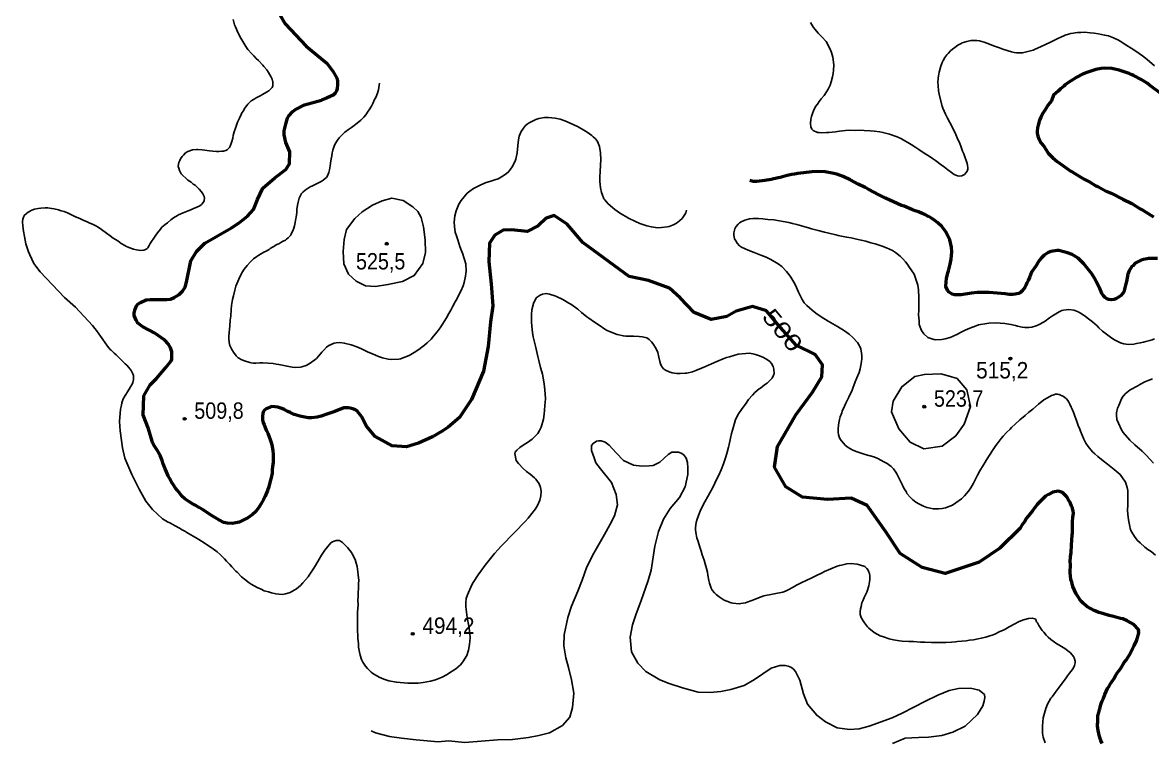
# Model space of a CAD drawing. Header units: metres. Extents: x 547833 to 556102, y 1844799 to 1850994.
# Drawn here: x 547894 to 549065, y 1845993 to 1846739 of the extents above; entities that cross this region are included whole.
import ezdxf
from ezdxf.enums import TextEntityAlignment as Align

# ---------------------------------------------------------------- set-up
doc = ezdxf.new("R2010")
doc.units = ezdxf.units.M
doc.header["$LTSCALE"] = 6.8
for name, color, linetype, lineweight in [('1', 7, 'Continuous', 25), ('2', 7, 'Continuous', 53), ('5', 7, 'Continuous', 13)]:
    doc.layers.add(name, color=color, linetype=linetype, lineweight=lineweight)
doc.layers.add('4', color=7, linetype='Continuous')

msp = doc.modelspace()

# ---------------------------------------------------------------- hatches: boundary and pattern name
at = {"layer": '5'}
for points in [[(548272.92, 1846509.99, 1), (548269.92, 1846509.99, 1)], [(548919.52, 1846390.88, 1), (548916.52, 1846390.88, 1)], [(548830.29, 1846341.04, 1), (548827.29, 1846341.04, 1)], [(548063.4, 1846328.48, 1), (548060.4, 1846328.48, 1)], [(548299.87, 1846105.49, 1), (548296.87, 1846105.49, 1)]]:
    msp.add_hatch(color=256, dxfattribs=at).paths.add_polyline_path(points)

# ---------------------------------------------------------------- linework, layer by layer
at = {"layer": '1'}
for points in [[(548112.28, 1846742.55), (548113.7, 1846737.15), (548114.47, 1846734.96), (548117.29, 1846728.46), (548120.09, 1846723.1), (548122.15, 1846719.68), (548125.18, 1846714.6), (548127.57, 1846711.59), (548131.11, 1846707.46), (548133.72, 1846704.74), (548136.19, 1846702.13), (548138.49, 1846699.87), (548142.84, 1846695.33), (548144.02, 1846693.96), (548147.01, 1846690.27), (548148.84, 1846687.7), (548150.14, 1846685.33), (548151.27, 1846683.31), (548152.49, 1846680.55), (548153.22, 1846677.72), (548153.4, 1846676.22), (548153.31, 1846673.8), (548152.53, 1846671.94), (548151.07, 1846670.37), (548149.11, 1846668.73), (548146.63, 1846667.29), (548142.63, 1846664.78), (548140.14, 1846663.34), (548136.22, 1846661.21), (548134.09, 1846659.94), (548131.03, 1846658.05), (548129.54, 1846656.73), (548127.51, 1846654.71), (548126.41, 1846653.31), (548124.85, 1846651.6), (548123.89, 1846650.09), (548123.18, 1846648.61), (548120.94, 1846645.17), (548120.45, 1846643.97), (548118.63, 1846640.2), (548116.73, 1846636.05), (548115.56, 1846633.12), (548114.19, 1846628.77), (548113.25, 1846626.12), (548112.2, 1846622.2), (548111.76, 1846619.61), (548110.79, 1846616.07), (548110.15, 1846614.09), (548109.09, 1846611.3), (548108.49, 1846609.96), (548106.82, 1846608.11), (548105.91, 1846607.24), (548104.58, 1846606.7), (548102.26, 1846606.04), (548100.37, 1846605.94), (548097.23, 1846605.68), (548094.82, 1846605.77), (548090.98, 1846606.06), (548087.78, 1846606.31), (548082.89, 1846606.98), (548079.94, 1846607.26), (548075.71, 1846607.63), (548074.3, 1846607.84), (548069.91, 1846607.43)], [(548776.82, 1846626.77), (548772.84, 1846627.17), (548766.34, 1846627.52), (548761.9, 1846627.62), (548757.59, 1846627.6), (548751.12, 1846627.7), (548746.98, 1846627.33), (548740.71, 1846626.82), (548736.61, 1846626.19), (548729.87, 1846625.37), (548727.48, 1846625.21), (548722.42, 1846625.1), (548719.62, 1846625.27), (548717.95, 1846625.45), (548713.54, 1846627.32), (548712.33, 1846628.94), (548711.31, 1846631.1), (548710.85, 1846634.85), (548711.2, 1846639.32), (548712, 1846642.08), (548712.89, 1846645.23), (548713.97, 1846647.77), (548716.09, 1846652.2), (548717.93, 1846654.83), (548719.76, 1846657.46), (548721.71, 1846660.23), (548724.95, 1846663.79), (548727.41, 1846667.51), (548728.96, 1846670.36), (548731.12, 1846674.55), (548732.22, 1846677.98), (548733.61, 1846683.21), (548734.35, 1846686.47), (548734.82, 1846689.95), (548734.96, 1846695.03), (548734.68, 1846698.42), (548733.93, 1846703.52), (548732.61, 1846708.17), (548731.26, 1846711.94), (548726.88, 1846719.89), (548722.49, 1846724.68), (548718.87, 1846728.42), (548715.64, 1846732.08), (548713.84, 1846734.4), (548711.67, 1846737.68), (548710.82, 1846739.47)], [(549067.43, 1846694.37), (549059.9, 1846701.17), (549055.14, 1846704.9), (549047.95, 1846709.85), (549043.28, 1846712.83), (549038.89, 1846715.6), (549032.01, 1846720.08), (549030.22, 1846721.26), (549024.87, 1846723.65), (549019.82, 1846725.57), (549015.78, 1846726.47), (549009.44, 1846727.6), (549005.04, 1846728.33), (549000.68, 1846728.82), (548994.92, 1846729.26), (548991.01, 1846729.16), (548987.48, 1846728.99), (548980.88, 1846728.06), (548978.17, 1846727.48), (548974.87, 1846726.44), (548969.59, 1846724.03), (548967.79, 1846723.18), (548964.34, 1846721.36), (548958.98, 1846718.56), (548955.25, 1846716.97), (548949.39, 1846714.1), (548943.61, 1846711.63), (548941.67, 1846710.88), (548938.88, 1846709.91), (548930.48, 1846708.13), (548928.09, 1846707.97), (548924.53, 1846708.04), (548921.84, 1846708.35), (548919.11, 1846708.9), (548915.68, 1846710.01), (548910.28, 1846711.76), (548906.68, 1846713.22), (548900.71, 1846715.41), (548896.47, 1846716.92), (548890.9, 1846719.03), (548886.05, 1846720.34), (548883.21, 1846720.76), (548879.52, 1846720.94), (548877.02, 1846720.64), (548875.77, 1846720.49), (548872.95, 1846719.77), (548868.05, 1846718.41), (548866.86, 1846717.76), (548863.65, 1846715.98)], [(548863.65, 1846715.98), (548860.4, 1846713.56), (548858.2, 1846711.89), (548856.13, 1846710.12), (548853.55, 1846707.4), (548852.09, 1846705.83), (548850.15, 1846703.06), (548848.34, 1846700.18), (548847.48, 1846697.93), (548846.05, 1846694.08), (548845.32, 1846691.71), (548844.25, 1846688.03), (548843.77, 1846685.69), (548843.06, 1846682.19), (548843.07, 1846681.05), (548842.85, 1846677.6), (548843.17, 1846673.97), (548843.58, 1846668.44), (548844.47, 1846663.23), (548847.38, 1846652.82), (548848.15, 1846650.63), (548850.83, 1846644.24), (548852.98, 1846640.07), (548855.17, 1846635.65), (548858.62, 1846629.1), (548861.63, 1846623.13), (548862.77, 1846619.98), (548865.53, 1846613.98), (548866.61, 1846611.32), (548868.38, 1846606.09), (548869.64, 1846603.08), (548871.26, 1846599.09), (548872.09, 1846596.41), (548873.24, 1846593.25), (548873.59, 1846591.4), (548873.89, 1846588.9), (548873.93, 1846587.51), (548873.07, 1846585.25), (548872.22, 1846583.88), (548870.44, 1846581.89), (548869.14, 1846581.1), (548867.81, 1846580.56), (548865.06, 1846580.23), (548863.26, 1846580.51), (548859.66, 1846581.98), (548857.03, 1846583.81), (548853.28, 1846586.52), (548849.78, 1846589.26), (548846.17, 1846591.87), (548840.32, 1846596.22), (548837.13, 1846598.5), (548833.69, 1846600.74), (548828.6, 1846604.05), (548823.09, 1846607.69), (548819.93, 1846609.71), (548815.1, 1846613.05), (548813.34, 1846613.97), (548806.91, 1846617.88), (548805.15, 1846618.81), (548800.57, 1846621.04), (548792.8, 1846623.51), (548791.21, 1846624.08), (548785.97, 1846625.47), (548782.6, 1846626.08), (548776.82, 1846626.77)], [(548178.18, 1846545.53), (548179.02, 1846550.07), (548179.66, 1846553.19), (548180.7, 1846557.11), (548181.57, 1846559.37), (548183.15, 1846561.97), (548184.61, 1846563.54), (548186.89, 1846565.59), (548188.88, 1846566.97), (548192.19, 1846568.9), (548194.57, 1846570.2), (548198.63, 1846572.21), (548199.93, 1846573), (548203.99, 1846575.02), (548206.01, 1846576.15), (548208.98, 1846578.79), (548209.75, 1846579.77), (548210.83, 1846582.31), (548211.4, 1846583.9), (548212.06, 1846586.76), (548212.86, 1846590.66), (548213.13, 1846593.61), (548213.98, 1846598.14), (548214.36, 1846601.23), (548214.89, 1846604.21), (548215.44, 1846606.94), (548216.85, 1846611.03), (548217.93, 1846613.57), (548220.36, 1846617.54), (548222.23, 1846619.92), (548226.63, 1846624.38), (548228, 1846625.56), (548231.83, 1846628.43), (548234.73, 1846630.69), (548236.27, 1846631.51), (548240.79, 1846634.97), (548244.7, 1846638.23), (548247.76, 1846641.26), (548249.62, 1846643.64), (548252.3, 1846647.64), (548253.29, 1846648.9), (548255.47, 1846652.84), (548256.92, 1846655.55), (548258.6, 1846659.43), (548259.96, 1846661.75), (548261.7, 1846666.26), (548262.8, 1846669.69), (548263.72, 1846674.62), (548263.96, 1846676.65)], [(548529.34, 1846532.94), (548522.19, 1846536.51), (548512.63, 1846542.19), (548508.04, 1846545.56), (548503.53, 1846549.32), (548500.84, 1846551.65), (548497.72, 1846555.45), (548496.68, 1846556.72), (548494.85, 1846561.31), (548494.25, 1846563.14), (548492.9, 1846568.04), (548492.22, 1846574.67), (548492.36, 1846579.76), (548492.67, 1846584.48), (548493.04, 1846591.87), (548493.3, 1846597.1), (548493.17, 1846604.43), (548492.02, 1846610.75), (548489.85, 1846616.06), (548487.88, 1846618.74), (548485.58, 1846620.99), (548484.18, 1846622.09), (548479.31, 1846625.68), (548475.76, 1846627.78), (548469.89, 1846631.25), (548464.65, 1846633.78), (548456.22, 1846637.44), (548451.21, 1846639.11), (548446.14, 1846640.14), (548439.19, 1846641.07), (548435.02, 1846640.95), (548429.2, 1846639.86), (548426.01, 1846638.97), (548424.58, 1846638.28), (548419.22, 1846635.48), (548417.12, 1846633.96), (548415.06, 1846632.19), (548412.42, 1846628.83), (548410.7, 1846626.34), (548408.86, 1846621.68), (548408.07, 1846617.78), (548407.37, 1846612), (548407.08, 1846608.16), (548406.68, 1846604.19), (548405.33, 1846597.56), (548404.54, 1846595.7), (548401.57, 1846589.89), (548397.98, 1846585.02), (548395.12, 1846582.52), (548390.32, 1846579.27), (548387.01, 1846577.35), (548383.35, 1846576.15), (548378.23, 1846574.51), (548374.44, 1846573.42), (548369.02, 1846571.11), (548365.42, 1846569.41), (548361.5, 1846567.29), (548357.42, 1846564.38), (548354.88, 1846562.3), (548348.68, 1846554.96), (548346.25, 1846550.99), (548343.54, 1846544.08), (548342.12, 1846539.09), (548341.3, 1846532.28), (548341.57, 1846528)], [(548069.91, 1846607.43), (548065.07, 1846605.58), (548062.83, 1846604.17), (548060.69, 1846602.01), (548059.37, 1846600.33), (548057.76, 1846597.98), (548057.05, 1846596.5), (548055.94, 1846594.21), (548055.37, 1846592.62), (548055.28, 1846590.2), (548055.88, 1846588.38), (548056.55, 1846586.05), (548058.36, 1846582.6), (548060.1, 1846580.78), (548062.96, 1846578.09), (548065.23, 1846576.08), (548068.56, 1846573.7), (548070.8, 1846571.95), (548072.73, 1846570.66), (548075.45, 1846568.08), (548076.91, 1846566.48), (548079.27, 1846563.73), (548080.65, 1846561.74), (548082.02, 1846558.87), (548082.48, 1846557.15), (548082.14, 1846554.7), (548081.33, 1846553.08), (548079.21, 1846550.67), (548077.48, 1846549.32), (548073.88, 1846547.62), (548071.12, 1846546.4), (548068.46, 1846545.31), (548065.56, 1846544.2), (548060.39, 1846541.93), (548055.68, 1846539.96), (548054.39, 1846539.17), (548050.24, 1846536.77), (548047.68, 1846534.94), (548044.13, 1846531.84), (548041.7, 1846529.9), (548038.37, 1846527.09), (548036.73, 1846524.99), (548033.73, 1846521.46), (548031.9, 1846518.83), (548029.22, 1846514.83), (548028.37, 1846513.46), (548026.24, 1846510.16), (548025.09, 1846508.12), (548023.62, 1846505.67), (548022.71, 1846504.79), (548020.7, 1846503.66), (548019.73, 1846503.29), (548016.2, 1846503.12), (548012.08, 1846503.63), (548008.94, 1846504.52), (548004.17, 1846506.22), (548000.96, 1846507.6), (548000, 1846508.14)], [(548000, 1846385.74), (547998.6, 1846387.23), (547995.88, 1846389.81), (547994, 1846391.73), (547990.86, 1846394.65), (547988.87, 1846396.43), (547985.84, 1846399.48), (547984.83, 1846400.5), (547982.02, 1846403.83), (547979.46, 1846407.2), (547977.01, 1846410.7), (547976.25, 1846411.75), (547973, 1846416.55), (547970.44, 1846419.91), (547968.78, 1846422.11), (547966.25, 1846425.23), (547948.76, 1846444.19), (547937.35, 1846454.19), (547911.99, 1846480.84), (547907.49, 1846486.62), (547905.63, 1846489.44), (547903.41, 1846494.11), (547901.48, 1846498.56), (547899.98, 1846501.55), (547898.34, 1846506.67), (547897.31, 1846509.96), (547895.76, 1846517.5), (547894.84, 1846522.96), (547894.07, 1846528.32), (547893.88, 1846532.98), (547894.08, 1846535.54), (547894.45, 1846536.6), (547895.54, 1846539.14), (547897.93, 1846541.33), (547899.78, 1846542.82), (547903.34, 1846544.77), (547906.14, 1846545.74), (547910.1, 1846546.48), (547912.96, 1846546.95), (547917.23, 1846547.22), (547919.9, 1846547.16), (547924.02, 1846546.65), (547926.6, 1846546.2)], [(547926.6, 1846546.2), (547931.03, 1846545.22), (547933.93, 1846544.3), (547936.97, 1846543.28), (547940.28, 1846542.04), (547945.92, 1846539.43), (547948.88, 1846538.01), (547953.29, 1846536.14), (547957.44, 1846534.24), (547960.26, 1846532.93), (547962.94, 1846531.74), (547966.96, 1846529.95), (547969.67, 1846528.5), (547972.38, 1846527.06), (547975.71, 1846524.68), (547980.72, 1846520.98), (547984.61, 1846518.16), (547987.94, 1846515.77), (547992.46, 1846512.9), (547995.93, 1846510.41), (548000, 1846508.14)], [(548148.5, 1846386.25), (548143.03, 1846386.47), (548140, 1846386.35), (548135.84, 1846386.23), (548133.42, 1846386.31), (548130.86, 1846386.51), (548129.44, 1846386.72), (548124.04, 1846388.47), (548121.25, 1846389.52), (548117.56, 1846391.74), (548115.29, 1846393.74), (548112.42, 1846397.57), (548110.8, 1846400.42), (548108.9, 1846404.62), (548108.18, 1846407.44), (548107.83, 1846411.33), (548107.64, 1846413.97), (548108.01, 1846418.19), (548108.43, 1846421.03), (548108.61, 1846424.72), (548109.16, 1846430.62), (548109.65, 1846434.98), (548110.22, 1846441.77), (548110.59, 1846445.99), (548111.61, 1846452.2), (548112.4, 1846456.09), (548113.84, 1846461.97), (548115.11, 1846466.18), (548118.06, 1846473.12), (548121.3, 1846479.85), (548123.76, 1846483.57), (548126.72, 1846487.35), (548129.72, 1846490.88), (548133.24, 1846494.22), (548136.71, 1846496.92), (548138.83, 1846498.19), (548142.15, 1846500.12), (548143.91, 1846501.22), (548146.43, 1846502.41), (548148.2, 1846503.51), (548149.63, 1846504.19), (548150.68, 1846504.95), (548152.92, 1846506.36), (548154.32, 1846507.29), (548155.87, 1846508.12), (548157.53, 1846509.08), (548159.43, 1846510.07), (548160.62, 1846510.72), (548162.75, 1846511.99), (548164.07, 1846512.53), (548166.34, 1846513.69), (548167.61, 1846514.73), (548169.34, 1846516.09), (548170.36, 1846517.1), (548171.57, 1846518.64), (548172.31, 1846519.87), (548173.09, 1846521.73), (548174.05, 1846523.24), (548175.07, 1846526.28), (548175.69, 1846528.51), (548176.51, 1846532.16), (548177.17, 1846536.16), (548177.37, 1846537.58), (548178.05, 1846542.48), (548178.18, 1846545.53)], [(548582.23, 1846544.79), (548581.57, 1846541.95), (548580.65, 1846540.19), (548577.71, 1846536.16), (548572.79, 1846531.89), (548569.58, 1846530.1), (548564.13, 1846528.05), (548562.06, 1846527.42), (548556.31, 1846526.72), (548552.04, 1846526.45), (548545.83, 1846527.47), (548541.16, 1846528.43), (548534.02, 1846530.85), (548529.34, 1846532.94)], [(548799, 1846500.83), (548795.84, 1846502.85), (548789.67, 1846505.65), (548785.16, 1846507.38), (548778.02, 1846509.81), (548773.31, 1846511.01), (548768.19, 1846512.54), (548758.42, 1846514.78), (548753.07, 1846516.03), (548748.15, 1846516.95), (548739.46, 1846518.56), (548737.09, 1846519.28), (548729.94, 1846520.82), (548725.23, 1846522.02), (548718.69, 1846523.76), (548712, 1846525.61), (548709.78, 1846526.23), (548704.01, 1846527.81), (548696.52, 1846530.06), (548692.09, 1846531.05), (548688.3, 1846531.98), (548672.78, 1846534.65), (548666.49, 1846535.28), (548663.8, 1846535.59), (548661.49, 1846535.82), (548657.01, 1846536.16), (548651.04, 1846536.32), (548647.54, 1846535.9), (548642.89, 1846534.57), (548638.8, 1846532.81), (548637.28, 1846531.74), (548635.69, 1846530.28), (548633.49, 1846527.48), (548632.24, 1846525.3), (548631.44, 1846521.4), (548631.25, 1846518.84), (548632.06, 1846515.27), (548633.36, 1846512.89), (548634.63, 1846510.77), (548637.14, 1846507.9), (548639.35, 1846506.4), (548643.11, 1846504.58), (548646.32, 1846503.19), (548652.29, 1846501), (548659.45, 1846498.33), (548664.92, 1846496.08), (548669.64, 1846493.74), (548677.27, 1846489.34), (548681.19, 1846486.27), (548685.96, 1846481.4), (548688.8, 1846477.82), (548690.35, 1846475.48), (548693.4, 1846470.15), (548695.19, 1846466.94), (548698.34, 1846459.73), (548699.34, 1846457.82), (548702.06, 1846452.07), (548704.23, 1846448.79), (548706.84, 1846446.06), (548712.39, 1846441.04), (548716.31, 1846437.97), (548721.82, 1846434.33), (548728.95, 1846429.87), (548731.41, 1846428.4), (548738.76, 1846424.22)], [(548341.57, 1846528), (548342.55, 1846522.04), (548343.78, 1846518.14), (548345.29, 1846514.02), (548347.25, 1846507.29), (548348.97, 1846502.55), (548349.99, 1846500.4), (548353.38, 1846489.16), (548353.93, 1846481.5), (548353.59, 1846479.05), (548353.15, 1846476.46), (548351.66, 1846469.95), (548350.59, 1846466.27), (548348.09, 1846460.77), (548346.12, 1846457.11), (548344.3, 1846453.34), (548342.45, 1846449.83), (548339.67, 1846444.55), (548337.82, 1846441.03), (548335.82, 1846437.62), (548333.34, 1846433.01), (548326.72, 1846422.83), (548323.57, 1846418.53), (548320.06, 1846414.05), (548317.62, 1846411.22), (548313.41, 1846407.28), (548310.55, 1846404.78), (548307.76, 1846402.67), (548304.76, 1846400.28), (548299.82, 1846397.15), (548294.85, 1846394.26), (548285.67, 1846390.61), (548283.81, 1846390.26), (548276.62, 1846390.02), (548273.03, 1846390.35), (548267.16, 1846391.79), (548262.95, 1846393.05), (548256.67, 1846395.71), (548252.13, 1846397.69), (548245.15, 1846400.89), (548240.46, 1846402.99), (548234.6, 1846405.31), (548227.31, 1846406.96), (548222.95, 1846407.45), (548219.17, 1846407.24), (548216.92, 1846406.97), (548211.25, 1846404.63), (548208.94, 1846402.83), (548206.28, 1846399.72), (548204.27, 1846397.45), (548201.17, 1846393.78), (548198.45, 1846391.17), (548196.74, 1846389.57), (548191.17, 1846385.35), (548187.94, 1846383.81), (548183.43, 1846382.38), (548181.96, 1846381.95), (548176.55, 1846381.67), (548173.21, 1846382.03), (548168.03, 1846382.92), (548164.78, 1846383.66), (548159.71, 1846384.69), (548156.73, 1846385.22), (548153.51, 1846385.71), (548148.5, 1846386.25)], [(549016.25, 1846417.38), (549013.59, 1846419.47), (549009.89, 1846422.82), (549007.87, 1846424.85), (549005.46, 1846426.97), (549003.05, 1846429.08), (548998.99, 1846432.26), (548996.05, 1846434.57), (548991.35, 1846437.79), (548987.58, 1846439.62), (548983.7, 1846441.3), (548978.7, 1846441.83), (548973.2, 1846441.17), (548971.49, 1846440.7), (548968.61, 1846439.34), (548961.76, 1846435.22), (548958.73, 1846433.07), (548954.21, 1846429.61), (548952.55, 1846428.65), (548947.91, 1846426.19), (548944.79, 1846424.79), (548940.14, 1846423.47), (548937.14, 1846423.11), (548932.94, 1846423.23), (548930.25, 1846423.54), (548925.57, 1846424.49), (548923.2, 1846425.21), (548918.64, 1846426.31), (548912.43, 1846427.33), (548907.57, 1846427.75), (548902.34, 1846428), (548895.79, 1846427.71), (548893.79, 1846427.47), (548885.01, 1846425.77), (548882.71, 1846424.86), (548875.9, 1846422.51), (548871.23, 1846420.3), (548866.45, 1846417.94), (548863.1, 1846416.27), (548858.68, 1846414.09), (548855.67, 1846412.83), (548850.41, 1846411.31), (548847.05, 1846410.77), (548840, 1846410.42), (548836.6, 1846411.28), (548832.61, 1846412.82), (548828.46, 1846416.75), (548826.04, 1846420), (548825.05, 1846421.91), (548823.62, 1846426.42), (548823.3, 1846430.06), (548822.93, 1846436.22), (548823.11, 1846441.05), (548823.2, 1846448.67), (548823.17, 1846454.11), (548822.7, 1846462.16), (548822.09, 1846467.15), (548819.82, 1846474.35), (548818.2, 1846478.33), (548812.89, 1846486.56), (548811.68, 1846488.18), (548809.15, 1846491.3), (548806.62, 1846494.41), (548803.76, 1846497.1), (548799, 1846500.83)], [(548321.88, 1846057.93), (548329.02, 1846060.7), (548333.44, 1846062.88), (548339.32, 1846066.63), (548343.07, 1846069.12), (548347.75, 1846073.36), (548350.42, 1846076.47), (548354.43, 1846083.04), (548356.29, 1846088.58), (548357.37, 1846094.29), (548357.8, 1846101.18), (548357.55, 1846106.34), (548356.68, 1846113.58), (548354.84, 1846122.48), (548353.39, 1846133.33), (548353.35, 1846137.88), (548353.86, 1846142), (548355.26, 1846146.09), (548359.74, 1846156.14), (548361.19, 1846158.85), (548366.19, 1846166.68), (548368.9, 1846170.43), (548373.34, 1846176.66), (548376.19, 1846180.3), (548380.25, 1846185.48), (548383.02, 1846188.73), (548386.95, 1846192.88), (548389.61, 1846195.99), (548393.79, 1846200.18), (548395.25, 1846201.75), (548398.85, 1846205.48), (548400.55, 1846207.08), (548407.1, 1846213.7), (548411.93, 1846218.72), (548415.07, 1846222.14), (548417.98, 1846225.28), (548421.82, 1846230.18), (548425.51, 1846235.19), (548427.62, 1846238.74), (548430.12, 1846244.24), (548431.24, 1846248.55), (548431.55, 1846253.28), (548430.93, 1846257.38), (548429.33, 1846261.12), (548425.98, 1846265.78), (548424.55, 1846267.12), (548420.01, 1846271.13), (548416.51, 1846273.87), (548412.98, 1846276.86), (548408.04, 1846282.09), (548405.62, 1846285.34), (548404.13, 1846292.38), (548404.7, 1846293.97), (548406.23, 1846295.93), (548409.45, 1846298.6), (548413.86, 1846301.93), (548417.43, 1846303.88), (548422.31, 1846307.51), (548423.9, 1846308.97), (548427.94, 1846313.26), (548429.86, 1846316.28), (548431.6, 1846319.66), (548433.98, 1846328.19), (548434.63, 1846333.33), (548435.14, 1846337.45), (548435.45, 1846342.17), (548435.99, 1846349.2), (548435.74, 1846354.37), (548435.08, 1846361.89), (548434.37, 1846366.74), (548432.76, 1846374.78), (548432.21, 1846377.25), (548431.02, 1846381.79), (548429.14, 1846388.91), (548428.02, 1846392.95), (548425.87, 1846402.32), (548424.85, 1846406.5), (548423.23, 1846413.65), (548422.57, 1846418.01), (548421.78, 1846424.5), (548421.38, 1846428.88), (548421.47, 1846436.49), (548422, 1846441.5), (548423.6, 1846448.15), (548426.46, 1846453.82), (548430.4, 1846456.83), (548432.8, 1846457.88), (548436.8, 1846458.37), (548440.16, 1846457.76), (548445.57, 1846456.01), (548447.55, 1846455.37), (548454, 1846452.35), (548460.28, 1846448.55), (548462.32, 1846447.41), (548469.4, 1846442.31), (548473.38, 1846438.74), (548478.98, 1846434.36), (548480.8, 1846432.93), (548486.76, 1846428.71), (548490.48, 1846426.25), (548498.48, 1846420.89)], [(548498.48, 1846420.89), (548500.52, 1846419.74), (548510.25, 1846415.73), (548516.88, 1846414.38), (548519.43, 1846414.19), (548523.49, 1846414.17), (548527.43, 1846414.02), (548533.02, 1846413.94), (548536.5, 1846413.47), (548541.06, 1846412.38), (548543.55, 1846410.65), (548545.88, 1846408.15), (548547.2, 1846406.66), (548550.34, 1846401.72), (548552.41, 1846397.16), (548553.63, 1846392.37), (548554.42, 1846387.91), (548555.11, 1846385.33), (548556.17, 1846382.92), (548558.39, 1846380.28), (548560.35, 1846378.75), (548564.33, 1846377.2), (548567.37, 1846376.18), (548572.27, 1846375.51), (548575.71, 1846375.29), (548580.99, 1846375.68), (548582.74, 1846375.89), (548588.39, 1846377.34), (548592.04, 1846378.54), (548597.96, 1846380.91), (548601.91, 1846382.78), (548608.19, 1846385.31), (548613.58, 1846387.87), (548620.33, 1846390.72), (548623.6, 1846392), (548626.78, 1846392.89), (548635.84, 1846395.51), (548643.72, 1846396.34), (548647.88, 1846396.47), (548652.42, 1846395.63), (548654.93, 1846394.79), (548657.82, 1846393.88), (548662.09, 1846392.11), (548666.31, 1846389.71), (548668.69, 1846387.85), (548670.32, 1846385.89), (548672.24, 1846382.58), (548672.94, 1846380), (548673.01, 1846375.2), (548672.55, 1846373.75), (548670.92, 1846370.51), (548669.14, 1846368.52), (548665.83, 1846365.46), (548663.27, 1846363.63), (548659.11, 1846360.34), (548657.7, 1846359.4), (548653.21, 1846355.69), (548650.74, 1846353.11), (548646.62, 1846348.43), (548644.02, 1846344.82), (548639.25, 1846338.16), (548636.27, 1846333.49), (548633.16, 1846327.8), (548631.84, 1846324.09), (548629.83, 1846316.62), (548628.84, 1846313.34), (548627.78, 1846308.52), (548626.32, 1846301.76), (548625.87, 1846299.17), (548624.03, 1846292.48), (548622.79, 1846288.03), (548620.52, 1846281.67), (548618.12, 1846275.43), (548615.73, 1846270.07), (548614.69, 1846268.17), (548611.67, 1846261.72), (548609.41, 1846257.39), (548606.44, 1846251.59), (548604.37, 1846247.79), (548601.09, 1846242.45), (548599.27, 1846238.68), (548596.3, 1846232.87), (548595.76, 1846231.04), (548593.14, 1846224.51), (548592.31, 1846220.86), (548591.67, 1846215.72), (548591.66, 1846213.69), (548591.92, 1846210.55), (548592.97, 1846204.98), (548594.18, 1846201.33), (548596.04, 1846195.35), (548597.31, 1846191.19), (548598.65, 1846187.43), (548600.6, 1846181.84), (548601.55, 1846178.15), (548603.05, 1846173.14), (548603.86, 1846169.57), (548604.51, 1846166.35), (548605.56, 1846160.78), (548606.01, 1846158.17), (548606.67, 1846155.85)], [(548738.76, 1846424.22), (548746.17, 1846419.55), (548750.86, 1846416.32), (548754.84, 1846412.75), (548759.4, 1846407.6), (548761.6, 1846404.07), (548762.99, 1846400.95), (548763.65, 1846396.59), (548763.95, 1846394.09), (548763.88, 1846390.54), (548763.68, 1846387.98), (548763.03, 1846383.97), (548762.2, 1846380.33), (548761.13, 1846376.65), (548758.8, 1846370.79), (548757.15, 1846366.67), (548754.63, 1846360.28), (548753.87, 1846358.16), (548750.45, 1846350.91), (548749.74, 1846349.43), (548747.51, 1846344.85), (548746.12, 1846341.64), (548743.74, 1846336.28), (548743.28, 1846334.83), (548741.52, 1846330.57), (548740.85, 1846327.7), (548740.25, 1846324.33), (548739.77, 1846321.99), (548739.37, 1846318.02), (548739.43, 1846314.35), (548739.7, 1846312.1), (548740.37, 1846309.78), (548741.53, 1846307.51), (548744.54, 1846303.57), (548747.15, 1846300.85), (548749.81, 1846298.76), (548754.73, 1846295.81), (548759.25, 1846294.08), (548765.32, 1846292.03), (548767.55, 1846291.42), (548776.46, 1846288.95), (548780.59, 1846287.3), (548786.82, 1846284), (548790.23, 1846282.01), (548794.4, 1846278.97), (548796.84, 1846276.61), (548799.43, 1846272.99), (548800.39, 1846271.34), (548801.72, 1846268.71), (548804.42, 1846263.21), (548806.26, 1846259.51), (548807.65, 1846256.38), (548810.17, 1846252.38), (548810.85, 1846250.95), (548814.39, 1846246.82), (548816.52, 1846244.92), (548820.05, 1846241.93), (548823.18, 1846240.16), (548828.04, 1846237.71), (548831.36, 1846236.46), (548834.72, 1846235.86), (548838.09, 1846235.25), (548843.53, 1846235.28), (548847.17, 1846235.59), (548850.88, 1846236.3)], [(549067.38, 1846411.51), (549064.91, 1846410.37), (549062.52, 1846409.6), (549058.55, 1846408.53), (549056.02, 1846407.87), (549052.62, 1846407.24), (549048.98, 1846406.58), (549047.29, 1846406.14), (549045.96, 1846405.86), (549040.51, 1846405.38), (549035.61, 1846406.05), (549032.18, 1846407.16), (549026.1, 1846410.35), (549023.08, 1846412.26), (549020.42, 1846414.34), (549016.25, 1846417.38)], [(548000, 1846385.74), (548000.21, 1846385.52), (548001.89, 1846384.2), (548003.8, 1846382.03), (548005.57, 1846379.96), (548006.61, 1846378.7), (548007.29, 1846377.26), (548008.31, 1846375.1), (548008.88, 1846373.53), (548008.94, 1846371), (548008.9, 1846369.22), (548008.12, 1846366.21), (548007.45, 1846364.49), (548005.75, 1846361.75), (548004.53, 1846359.32), (548001.85, 1846355.32), (548001.11, 1846354.09), (548000, 1846352.17)], [(549065.54, 1846369.82), (549060.88, 1846368.07), (549057.59, 1846366.69), (549052.21, 1846364.05), (549050.12, 1846362.8), (549042.08, 1846358.64), (549037.1, 1846354.23), (549034.09, 1846350.44), (549032.4, 1846347.41), (549030.55, 1846342.33), (549029.26, 1846339.35), (549028.16, 1846334.76), (549028.03, 1846332.32), (549028.35, 1846327.69), (549030.01, 1846323.82), (549033.4, 1846317.11), (549035.15, 1846314.27), (549041.93, 1846306.32), (549047.14, 1846301.44), (549054.59, 1846294.78), (549059.13, 1846290.43), (549066.54, 1846282.35)], [(548000, 1846352.17), (547999.85, 1846351.91), (547998.27, 1846349.31), (547997.78, 1846348.11), (547996.87, 1846345.21), (547996.53, 1846342.76), (547995.75, 1846339.76), (547995.52, 1846338.59), (547994.45, 1846325.51), (547994.88, 1846316.06), (547997.45, 1846298.46), (548000, 1846287.76)], [(548850.88, 1846236.3), (548858.02, 1846239.07), (548861.66, 1846241.41), (548867.37, 1846245.52), (548870.42, 1846248.55), (548874.51, 1846253.48), (548877, 1846256.95), (548879.95, 1846261.87), (548881.59, 1846265.11), (548884.04, 1846269.97), (548886.38, 1846274.68), (548890.1, 1846280.58), (548892.01, 1846283.6), (548893.26, 1846285.78), (548897.2, 1846291.96), (548899.55, 1846295.54), (548902.86, 1846300.63), (548904.4, 1846302.59), (548908.53, 1846308.16), (548910.65, 1846310.57), (548914.14, 1846314.16), (548917.74, 1846317.89), (548919.09, 1846319.32), (548922.97, 1846322.83), (548928.01, 1846327.24), (548933.51, 1846331.97), (548937.28, 1846335.34), (548941.44, 1846338.63), (548947.28, 1846343.77), (548952.85, 1846347.99), (548956.38, 1846350.2), (548960.66, 1846352.49), (548961.99, 1846353.03), (548964.93, 1846353.89), (548966.95, 1846353.89), (548968.73, 1846353.85), (548972.95, 1846351.45), (548974.57, 1846350.63), (548976.14, 1846349.18), (548977.63, 1846347.33), (548978.73, 1846345.56), (548979.72, 1846343.66), (548981.23, 1846340.67), (548982.14, 1846338.38), (548983.76, 1846334.39), (548984.9, 1846331.24), (548986.73, 1846326.65), (548988.5, 1846321.41), (548989.96, 1846317.79), (548990.59, 1846315.71), (548994.15, 1846307.28), (548996.3, 1846303.11), (548998.75, 1846299.6), (549003.2, 1846294.32), (549005.5, 1846292.06), (549008.86, 1846289.43), (549014.35, 1846284.9), (549018.83, 1846281.39), (549025.58, 1846275.88), (549029.67, 1846272.45), (549031.8, 1846270.55), (549037.57, 1846262.64), (549039.24, 1846257.27), (549039.85, 1846254.3), (549039.82, 1846251.39)], [(548255.41, 1846004.74), (548259.88, 1846002.9), (548274.33, 1845999.15), (548286.88, 1845997.38), (548301.87, 1845995.74), (548324.64, 1845993.63), (548335.38, 1845994.5), (548352.55, 1845992.96), (548386.3, 1845995.49), (548401.84, 1845995.97), (548418.26, 1845997.83), (548429.11, 1846000.01), (548440.28, 1846002.86), (548453.54, 1846010.32), (548461.12, 1846019.11), (548464.17, 1846029.22), (548465.44, 1846044.04), (548462.83, 1846057.81), (548459.82, 1846070.51), (548457.07, 1846080.66), (548455.13, 1846092.95), (548455.34, 1846104.44), (548459.23, 1846122.5), (548463.14, 1846134.25), (548469.74, 1846149.9), (548474.22, 1846161.19), (548478.96, 1846174.84), (548486.21, 1846189.26), (548497.32, 1846208.47), (548502.84, 1846218.46), (548507.53, 1846227.72), (548510.82, 1846239.27), (548509.33, 1846249.81), (548504.53, 1846262.32), (548492.92, 1846276.65), (548488.29, 1846282.92), (548486.58, 1846287.99), (548483.65, 1846295.47), (548483.65, 1846298.61), (548483.65, 1846300.78), (548485.36, 1846302.95), (548488.77, 1846305.37), (548490.97, 1846305.61), (548493.89, 1846305.61), (548497.79, 1846304.16)], [(548497.79, 1846304.16), (548502.18, 1846301.02), (548509.25, 1846293.06), (548517.05, 1846285.34), (548527.29, 1846280.51), (548535.82, 1846279.31), (548543.38, 1846279.55), (548547.77, 1846280.03), (548554.59, 1846283.65), (548563.37, 1846291.61), (548567.02, 1846293.78), (548570.19, 1846293.78), (548573.85, 1846293.78), (548576.77, 1846292.82), (548579.46, 1846291.13), (548581.89, 1846287.75), (548583.36, 1846283.17), (548583.6, 1846277.62), (548583.6, 1846270.86), (548580.75, 1846257.99), (548574.83, 1846246.92), (548565.45, 1846235.63), (548558.4, 1846224.32), (548553.04, 1846211.64), (548549.36, 1846196.43), (548545.54, 1846171.55), (548542.56, 1846160.67), (548535.06, 1846139), (548530.2, 1846126.38), (548526.15, 1846114.74), (548523.87, 1846102.13), (548525.09, 1846086.93), (548531.76, 1846075), (548540, 1846066.47), (548554.7, 1846057.84), (548564.24, 1846054.08), (548578, 1846049.47), (548594.31, 1846045.14), (548606.62, 1846044.5), (548617.94, 1846045.83), (548628.31, 1846047.69), (548642.03, 1846051.97), (548652.71, 1846058.26), (548669.9, 1846069.99), (548678.88, 1846072.6), (548682.21, 1846072.6), (548684.93, 1846072.6), (548687.65, 1846072), (548690.97, 1846070.5), (548693.09, 1846069), (548695.2, 1846066.31), (548699.83, 1846057.43), (548703.51, 1846043.26), (548707.59, 1846032.73), (548717.2, 1846020.99), (548726.28, 1846014.35), (548738.3, 1846007.88), (548751.22, 1846006.28), (548761.22, 1846006.82), (548771.62, 1846009.59), (548795.44, 1846018.29), (548805.86, 1846023.38), (548830.07, 1846035.73), (548842.95, 1846041.86), (548854.41, 1846046.8)], [(548000, 1846287.76), (548007.25, 1846270.76), (548014.62, 1846255.44), (548021.62, 1846243.03), (548028.62, 1846234.28), (548038.94, 1846224.79), (548044.21, 1846221.7)], [(549039.82, 1846251.39), (549039.82, 1846246.19), (549039.76, 1846243.53), (549039.78, 1846239.22), (549039.59, 1846233.5), (549039.93, 1846229.61), (549040.38, 1846223.84), (549041.73, 1846216.91), (549042.36, 1846214.83), (549043.37, 1846211.79), (549047.32, 1846205.3), (549049.82, 1846202.44), (549052.54, 1846199.86), (549057.5, 1846195.52), (549060.72, 1846192.99), (549063.91, 1846190.72), (549068.53, 1846187.1)], [(548044.21, 1846221.7), (548047.06, 1846220.14), (548051.95, 1846217.44), (548056.56, 1846214.96), (548059.41, 1846213.41), (548062.01, 1846211.82), (548064.05, 1846210.68), (548074.83, 1846204.26), (548076.73, 1846203.23), (548082.07, 1846199.95), (548085.65, 1846197.59), (548089.51, 1846195.02), (548094.1, 1846191.65), (548095.64, 1846190.45), (548098.61, 1846187.89), (548100.35, 1846186.08), (548103.35, 1846183.28), (548105.4, 1846180.99), (548108.74, 1846177.47), (548110.93, 1846175.08), (548114.89, 1846170.62), (548116.32, 1846169.27), (548120.93, 1846164.76), (548124.04, 1846162.1), (548128.94, 1846158.26), (548131, 1846156.87), (548137.12, 1846153.43), (548141.14, 1846151.64), (548144.35, 1846150.25), (548148.81, 1846149.02), (548151.84, 1846147.99), (548156.52, 1846147.04), (548159.61, 1846146.66), (548163.69, 1846146.39), (548166.3, 1846146.84), (548170.34, 1846147.96), (548171.42, 1846148.47), (548175.31, 1846150.84), (548177.8, 1846152.29), (548181.96, 1846155.58), (548184.54, 1846158.3), (548189.98, 1846164.66), (548191.15, 1846166.45), (548195.12, 1846172.38), (548197.55, 1846176.35), (548201.32, 1846182.88), (548203.86, 1846186.99), (548207.39, 1846192.36), (548210.24, 1846196), (548213.59, 1846199.7), (548215.11, 1846200.77), (548216.9, 1846201.62), (548219.09, 1846202.4), (548220.48, 1846202.44), (548222.29, 1846202.15), (548223.38, 1846201.52), (548225.44, 1846200.13), (548226.98, 1846198.92), (548229.74, 1846196.09), (548230.64, 1846194.93), (548234.8, 1846189.86), (548235.62, 1846188.32), (548238.73, 1846182.49), (548239.8, 1846178.94), (548240.61, 1846175.37), (548241.53, 1846169.91), (548241.98, 1846166.16), (548242.34, 1846161.14), (548242.05, 1846157.3), (548242.04, 1846152.11), (548241.94, 1846148.8), (548241.91, 1846143.86), (548241.63, 1846140.91), (548241.66, 1846135.47), (548241.58, 1846131.91), (548241.29, 1846128.07), (548241.19, 1846123.63), (548241.11, 1846118.05), (548241.12, 1846111.71), (548241.16, 1846108.3), (548241.42, 1846104.02), (548241.6, 1846100.5), (548242.09, 1846095.36), (548242.16, 1846091.7), (548243.15, 1846086.62), (548243.94, 1846083.3), (548245.34, 1846079.04), (548246.57, 1846076.27), (548249.25, 1846071.91), (548251.33, 1846069.38), (548255.45, 1846065.7), (548256.99, 1846064.49), (548263.53, 1846060.72), (548268.36, 1846058.52), (548273.62, 1846056.88), (548281.41, 1846055.29), (548293.45, 1846054.22), (548303.95, 1846054.36), (548309.19, 1846054.99), (548316.98, 1846056.57), (548321.88, 1846057.93)], [(548606.67, 1846155.85), (548607.92, 1846152.83), (548608.91, 1846150.93), (548611.16, 1846148.03), (548612.9, 1846146.22), (548615.98, 1846143.8), (548618.05, 1846142.41), (548621.46, 1846140.42), (548624, 1846139.33), (548628.63, 1846137.74), (548630.44, 1846137.45), (548637, 1846136.6), (548638.5, 1846136.78), (548643.32, 1846137.75), (548645.15, 1846138.35), (548652.79, 1846141.18), (548657.02, 1846142.83), (548662.58, 1846145.03), (548682.04, 1846148.53), (548684.81, 1846149.75), (548687.68, 1846151.12), (548692.93, 1846153.78), (548696.35, 1846155.84), (548701.82, 1846158.79), (548706.25, 1846160.97), (548712.14, 1846163.59), (548716.2, 1846165.6), (548722.78, 1846168.81), (548725.15, 1846170.11), (548738.43, 1846175.52), (548741, 1846176.21), (548743.08, 1846176.85), (548748.37, 1846178.12), (548753.79, 1846178.4), (548755.84, 1846178.14), (548759.04, 1846177.9), (548761.66, 1846177.2), (548767.1, 1846175.2), (548769.37, 1846173.2), (548770.44, 1846171.68), (548771.35, 1846169.38), (548771.89, 1846168.06), (548772.44, 1846165.59), (548772.4, 1846161.78), (548772.03, 1846159.59), (548771.3, 1846155.19), (548770.92, 1846154.13), (548769.93, 1846150.84), (548769.06, 1846148.58), (548767.57, 1846145.24), (548766.56, 1846143.09), (548765.18, 1846139.88), (548764.2, 1846137.48), (548763.24, 1846133.94), (548762.51, 1846131.58), (548762.27, 1846128.38), (548762.21, 1846125.71), (548762.84, 1846123.63), (548763.73, 1846121.59), (548765.45, 1846118.88), (548766.72, 1846116.76), (548770.01, 1846112.6), (548771.3, 1846111.36), (548776.65, 1846106.94), (548783.02, 1846103.54), (548786.34, 1846102.29), (548792.41, 1846100.24), (548796.7, 1846099.37), (548803.18, 1846098.13), (548805.74, 1846097.93), (548812.63, 1846097.51), (548817.58, 1846097.47), (548824.86, 1846096.96), (548829.44, 1846096.76), (548836.31, 1846096.58), (548838.47, 1846096.46), (548847.33, 1846096.53), (548851.25, 1846096.62), (548857.05, 1846096.82), (548861.19, 1846097.19), (548863.18, 1846097.44), (548872.09, 1846098.14), (548875.81, 1846098.84), (548879.66, 1846099.44), (548884.74, 1846100.43), (548887.84, 1846100.94), (548892.63, 1846102.15), (548895.71, 1846102.91), (548900.19, 1846104.59), (548901.88, 1846105.3), (548907.02, 1846107.83), (548911.61, 1846109.65), (548916.94, 1846112.7), (548922.52, 1846115.79), (548926.58, 1846117.8), (548930.68, 1846119.57), (548936.66, 1846121.43), (548940.79, 1846121.81), (548943.3, 1846120.97), (548944.28, 1846120.2), (548945.3, 1846118.05)], [(548945.3, 1846118.05), (548946.09, 1846116.75), (548947.42, 1846114.13), (548948.95, 1846112.03), (548951.09, 1846109), (548952.69, 1846107.29), (548955.22, 1846104.18), (548957.13, 1846102), (548960.1, 1846099.45), (548962.45, 1846097.84), (548966.31, 1846095.26), (548967.68, 1846094.42), (548974.39, 1846090.29), (548980.24, 1846085.93), (548983.64, 1846081.91), (548984.18, 1846080.59), (548985.21, 1846077.29), (548985.31, 1846075.4), (548984.62, 1846072.79), (548983.42, 1846070.11), (548982.03, 1846068.04), (548979.4, 1846064.68), (548977.2, 1846061.88), (548975.04, 1846058.83), (548972.77, 1846055.64), (548969.1, 1846050.38), (548966.69, 1846047.3), (548961.45, 1846040.33), (548960.14, 1846038.65), (548956.59, 1846032.39), (548954.83, 1846028.13), (548952.68, 1846020.77), (548952.06, 1846018.54), (548951.21, 1846009.95), (548951.37, 1846002.37), (548951.99, 1845998.27), (548953.97, 1845992.43)], [(548854.41, 1846046.8), (548864.38, 1846048.76), (548876.75, 1846049.11), (548885.63, 1846046.98), (548891.15, 1846042.43), (548891.46, 1846039.4), (548890.84, 1846035.76), (548889.62, 1846030.9), (548883.8, 1846021.8), (548871.07, 1846009.78), (548858.47, 1846003.42), (548846.96, 1846000.14), (548833.23, 1845998.44), (548822.7, 1845998.1), (548808.85, 1845997.41), (548795.8, 1845991.66)]]:
    msp.add_lwpolyline(points, dxfattribs=at)
for points in [[(548303.75, 1846543.46), (548298.61, 1846548.29), (548288.4, 1846554.69), (548276.64, 1846557.44), (548266.64, 1846554.59), (548256.82, 1846549.94), (548246.05, 1846543.27), (548238.29, 1846536.26), (548229.59, 1846524.65), (548227.33, 1846514.36), (548226.18, 1846502), (548226.88, 1846489.32), (548231.77, 1846478.36), (548239.74, 1846471.22), (548249.39, 1846466.44), (548259.91, 1846465.61), (548272.58, 1846467.72), (548287.85, 1846470.75), (548299.94, 1846477.05), (548308.81, 1846489.45), (548311.73, 1846500.84), (548311.36, 1846514.2), (548309.45, 1846527.4), (548307.12, 1846537.21)], [(548853.67, 1846373.04), (548845.78, 1846375.07), (548828.86, 1846374.44), (548818.88, 1846372.32), (548805.65, 1846361.63), (548796.42, 1846346.9), (548794.8, 1846335.68), (548802.25, 1846318.04), (548814.06, 1846304.17), (548828.37, 1846297.35), (548847.48, 1846300.18), (548861.47, 1846310.96), (548870.28, 1846322.8), (548876.86, 1846341.23), (548872.82, 1846358.51), (548862.72, 1846370.12)]]:
    msp.add_lwpolyline(points, close=True, dxfattribs=at)
at = {"layer": '2'}
for points in [[(548151.47, 1846762.43), (548166.25, 1846737.89), (548187.98, 1846714.86), (548209.18, 1846697.33), (548215.44, 1846688.8), (548219.81, 1846681.8), (548220.41, 1846678.98), (548220.41, 1846675.4), (548220.11, 1846670.64), (548219.5, 1846668.71), (548218, 1846666.32), (548216.05, 1846664.24), (548212.89, 1846662.75), (548209.13, 1846660.97), (548203.72, 1846658.88)], [(549075.47, 1846664.8), (549062, 1846674.8), (549059.99, 1846676.4), (549053.68, 1846680.33), (549045.73, 1846684.49), (549043.37, 1846685.64), (549041.24, 1846686.61), (549034.93, 1846688.73), (549030.75, 1846689.87), (549023.07, 1846691.63), (549015.74, 1846692.01), (549012.15, 1846691.61), (549006.6, 1846690.57), (548997.42, 1846687.71), (548992.98, 1846685.79), (548986.86, 1846682.67), (548980.43, 1846678.71), (548976.49, 1846676.03), (548974.8, 1846674.83), (548973.34, 1846673.45), (548970.02, 1846670.65), (548967.67, 1846668.16), (548962.89, 1846663.97), (548960.72, 1846658.06), (548957.14, 1846654.02), (548954.26, 1846649.04), (548952, 1846645.75), (548949.66, 1846641.44), (548948.2, 1846638.24)], [(548063.97, 1846470.29), (548068.32, 1846492.44), (548074.05, 1846501.82), (548082.98, 1846510.56), (548110.59, 1846526.62), (548118.53, 1846531.73), (548126.91, 1846538.59), (548133.32, 1846545.59), (548137.4, 1846555.81), (548143.07, 1846567.78), (548155.39, 1846578.49), (548166.79, 1846587.13), (548170.48, 1846593.03), (548171.07, 1846605.29), (548166.79, 1846614.89), (548164.99, 1846622.8), (548164.99, 1846624.77), (548165.09, 1846627.03), (548167.18, 1846635.29), (548168.37, 1846640.11), (548170.06, 1846642.76), (548174.03, 1846647.18), (548176.81, 1846649.05), (548186.14, 1846654.16), (548203.72, 1846658.88)], [(548948.2, 1846638.24), (548946.97, 1846633.04), (548946.09, 1846630.11), (548945.88, 1846626.64), (548945.88, 1846624.82), (548946.46, 1846621.45), (548947.58, 1846618.75), (548950.12, 1846614.18), (548952.7, 1846611.03), (548955.15, 1846607.26), (548957.34, 1846604.07), (548962.14, 1846599.16), (548966.63, 1846595.21), (548974.77, 1846589.46), (548980.06, 1846585.61), (548982.2, 1846584.64), (548989.4, 1846579.99), (548994.38, 1846577.12), (548999.98, 1846574.11), (549006.69, 1846570.22), (549008.82, 1846569.25), (549017.44, 1846564.56), (549022.56, 1846562.31), (549034.56, 1846556.39), (549043.8, 1846551.57), (549052.69, 1846546.3), (549055.49, 1846544.8), (549066.38, 1846537.94)], [(548842.73, 1846531.81), (548839.84, 1846534.11), (548836.33, 1846536.55), (548833.31, 1846538.23), (548829.44, 1846540.22), (548826.69, 1846541.32), (548822.64, 1846543.09), (548819.49, 1846544.15), (548815.89, 1846545.56), (548808.02, 1846548.91), (548805.09, 1846549.8), (548796.78, 1846553.51), (548792.96, 1846555.1), (548788.65, 1846557.44), (548781.58, 1846560.89), (548770.6, 1846566.72), (548767.4, 1846568.18), (548760.34, 1846571.63), (548751.94, 1846576.14), (548744.65, 1846579.76), (548738.12, 1846582.06), (548733.32, 1846583.33), (548725.9, 1846584.52), (548718.18, 1846584.85), (548712.14, 1846584.57), (548697.76, 1846582.94), (548694.21, 1846582.14), (548691.41, 1846581.82), (548686.67, 1846580.88), (548679.21, 1846578.82), (548677.26, 1846578.19), (548669.94, 1846576.76), (548663.59, 1846575.63), (548654.8, 1846574.64), (548651.39, 1846574.45), (548647.85, 1846575.45)], [(548954.45, 1846248.16), (548945.71, 1846239.46), (548940.96, 1846233.04), (548934.92, 1846225.47), (548932.53, 1846221.55), (548931.29, 1846219.99), (548930.09, 1846218.03), (548928.18, 1846215.17), (548907.16, 1846194.22), (548885.56, 1846179.92), (548850.3, 1846167.99), (548826.58, 1846174.32), (548803.69, 1846188.78), (548789.04, 1846211.13), (548769.51, 1846238.45), (548753.03, 1846246.05), (548728.27, 1846244.86), (548702.68, 1846247.33), (548685.31, 1846257.93), (548673.65, 1846278.17), (548676.73, 1846299.81), (548695.7, 1846332.59), (548712.84, 1846355.94), (548722.68, 1846372.05), (548723.24, 1846384.57), (548715.74, 1846395.07), (548695.99, 1846404.99), (548676.95, 1846426.15), (548665.12, 1846440.28), (548650.82, 1846444.77), (548633.87, 1846440.24), (548624.06, 1846434.51), (548607.82, 1846431.51), (548590.23, 1846438.58), (548575.52, 1846454.04), (548564.44, 1846464.11), (548543, 1846471.88), (548522.8, 1846475.91), (548474.67, 1846511.3), (548458.47, 1846530.48), (548444.95, 1846539.21), (548436.85, 1846536.54), (548428.34, 1846528.63), (548416.89, 1846522.57), (548401.12, 1846524.29), (548392.3, 1846524.26), (548383.63, 1846518.79), (548378.14, 1846510.61), (548377.19, 1846491.69), (548379.62, 1846468.51), (548381.5, 1846445.52), (548379.08, 1846429.15), (548376.5, 1846403.42), (548371.81, 1846377.95), (548359.17, 1846348.53), (548346.79, 1846329.78), (548335.18, 1846319.68), (548329.07, 1846315.71), (548318.99, 1846309.88), (548304.38, 1846303.05), (548291.76, 1846299.27), (548276.96, 1846300.29), (548259.56, 1846310.18), (548250.59, 1846320.7), (548245.27, 1846330.84)], [(549035.08, 1846458.94), (549032.73, 1846456.45), (549030.87, 1846455.02), (549027.46, 1846453.02), (549025.33, 1846452.17), (549022.53, 1846451.85), (549020.27, 1846452.2), (549018.18, 1846452.78), (549016.4, 1846454.19), (549014.58, 1846456.01), (549012.88, 1846458.45), (549010.88, 1846463.68), (549007.04, 1846470.73), (549005.21, 1846474.37), (549002.5, 1846478.71), (548994.22, 1846489.3), (548991.23, 1846492.4), (548988.3, 1846495.11), (548982.21, 1846498.87), (548977.14, 1846500.72), (548973.59, 1846501.73), (548968.39, 1846502.96), (548966.57, 1846502.96), (548960, 1846502.01), (548957.07, 1846501.08), (548953.17, 1846498), (548950.43, 1846495.47), (548947.9, 1846492.75), (548944.32, 1846486.89), (548939.98, 1846480.53), (548937.78, 1846475.02), (548936.5, 1846472.04), (548935.17, 1846469.46), (548934.07, 1846466.71), (548933.09, 1846464.57), (548930.08, 1846460.79), (548928.04, 1846459.15), (548926.49, 1846458.57), (548923.16, 1846457.58), (548920.55, 1846457.49), (548916.9, 1846457.48), (548912.6, 1846458), (548896.03, 1846459.56), (548883.52, 1846459.36), (548877.7, 1846458.9), (548867.18, 1846457.1), (548865.19, 1846456.88), (548860.12, 1846456.91), (548857.59, 1846457.84), (548854.52, 1846459.92), (548852.88, 1846461.96), (548851.23, 1846465.81), (548851.3, 1846470.48), (548851.92, 1846473.98), (548853.28, 1846479.8), (548853.85, 1846481.89), (548855.48, 1846488.95), (548856.54, 1846493.93), (548857.27, 1846501.7), (548856.95, 1846506.31), (548855.25, 1846514.21), (548851.1, 1846522.24), (548849.14, 1846525.25), (548847, 1846528.05), (548842.73, 1846531.81)], [(549070.47, 1846494.71), (549061.37, 1846494.69), (549060, 1846494.33), (549056.23, 1846493.7), (549053.7, 1846492.81), (549047.35, 1846489.87), (549045.05, 1846486.97), (549044.12, 1846486.26), (549041.16, 1846482.08), (549039.97, 1846478.31), (549038.38, 1846470.84), (549037.63, 1846468.53), (549036.45, 1846462.94), (549035.74, 1846460.23), (549035.08, 1846458.94)], [(548105.87, 1846220.1), (548102.43, 1846221.1), (548097.37, 1846223.71), (548093.9, 1846225.76), (548088.85, 1846229.04), (548085.25, 1846231.35), (548080.41, 1846234.46), (548077.25, 1846236.26), (548072.77, 1846238.75), (548070.12, 1846240.33), (548066.33, 1846242.62), (548065.09, 1846243.42), (548062.26, 1846245.64), (548058.99, 1846248.37), (548057.3, 1846250.54), (548054.5, 1846254.09), (548052.58, 1846256.6), (548049.94, 1846260.36), (548048.4, 1846262.93), (548046.11, 1846266.92), (548044.86, 1846269.42), (548042.92, 1846273.65), (548041.79, 1846276.74), (548039.65, 1846281.79), (548038.58, 1846285.17), (548036.53, 1846290.33), (548035.68, 1846291.84), (548033.4, 1846295.83), (548032.08, 1846298.04), (548030.1, 1846301.12), (548028.61, 1846303.98), (548028.08, 1846305.24), (548024.31, 1846317.91), (548018.76, 1846332.35), (548019.73, 1846352.18), (548026.08, 1846363.58), (548032.83, 1846370.26), (548042.34, 1846381.64), (548047.86, 1846388.47), (548048.62, 1846390.45), (548048.62, 1846393.48), (548048.47, 1846398.04), (548047.4, 1846402.13), (548044.79, 1846406.23), (548041.26, 1846409.88), (548031.14, 1846417.31), (548018.57, 1846423.99), (548013.06, 1846427.94), (548011.52, 1846430.82), (548009.53, 1846435.68), (548009.53, 1846438.41), (548010.6, 1846442.21), (548012.14, 1846445.55), (548013.52, 1846447.52), (548016.28, 1846449.19), (548022.1, 1846451.77), (548026.55, 1846452.23), (548034.22, 1846452.23), (548043.42, 1846452.23), (548047.1, 1846452.68), (548051.09, 1846454.35), (548056.15, 1846457.54), (548059.52, 1846460.73), (548062.28, 1846464.82), (548063.97, 1846470.29)], [(548245.27, 1846330.84), (548241.25, 1846335.91), (548239.01, 1846337.62), (548236.24, 1846338.65), (548233.65, 1846339.5), (548231.58, 1846340.02), (548228.99, 1846340.02), (548226.92, 1846339.84), (548217.59, 1846336.13), (548214.48, 1846335.18), (548209.38, 1846333.42), (548203.39, 1846331.18), (548199.42, 1846330.22), (548193.44, 1846329.5), (548189.92, 1846329.54), (548184.69, 1846330.43), (548181.48, 1846331.08), (548176.93, 1846332.61), (548175.56, 1846333.02), (548171.25, 1846334.87), (548169.01, 1846336.11), (548165.17, 1846338.11), (548162.58, 1846339.12), (548158.61, 1846340.54), (548155.9, 1846340.97), (548152.09, 1846341.08), (548149.73, 1846340.22), (548146.5, 1846338.69), (548144.74, 1846337.53), (548143.45, 1846335.66), (548143.1, 1846333.91), (548142.71, 1846330.83), (548142.6, 1846327.02), (548143.36, 1846324.74), (548144.23, 1846322.19), (548145.22, 1846319.56), (548146.88, 1846316.06), (548148.13, 1846313.56), (548149.7, 1846309.95), (548150.52, 1846307.11), (548151.9, 1846302.82), (548152.74, 1846299.79), (548153.5, 1846295.14), (548153.61, 1846291.83), (548153.75, 1846286.82), (548153.68, 1846283.49), (548153.12, 1846278.68), (548152.76, 1846275.41), (548152.77, 1846272.19), (548151.58, 1846267.2), (548150.68, 1846263.68), (548149.3, 1846257.82), (548147.86, 1846254.04), (548145.34, 1846248.23), (548143.59, 1846244.7), (548140.95, 1846239.82), (548138.89, 1846236.53), (548135.25, 1846232.11), (548132.37, 1846229.29), (548127.39, 1846225.75), (548123.91, 1846223.9), (548118.53, 1846221.35), (548114.94, 1846220.44), (548111.22, 1846219.8), (548105.87, 1846220.1)], [(549014.49, 1846038.64), (549015.86, 1846042.65), (549018.83, 1846048.66), (549020.38, 1846051.07), (549022.24, 1846054.32), (549025.17, 1846058.91), (549027.38, 1846062.61), (549029.11, 1846065.24), (549031.73, 1846068.98), (549032.44, 1846069.87), (549036.03, 1846075.75), (549037.98, 1846078.2), (549041.39, 1846083.86), (549045.07, 1846090.77), (549046.45, 1846092.95), (549048.88, 1846098.29), (549049.45, 1846100.39), (549050.69, 1846103.77), (549051.18, 1846106.66), (549051.04, 1846107.86), (549051.13, 1846108.89), (549050.37, 1846110.22), (549046.17, 1846115.02), (549039.23, 1846119.1), (549034.55, 1846121), (549032.06, 1846121.53), (549024.93, 1846123.56), (549020.35, 1846124.66), (549013.85, 1846126.56), (549009.89, 1846127.53), (549004.77, 1846129.79), (548997.19, 1846134), (548993.58, 1846137.24), (548991.75, 1846139.06), (548990.1, 1846141.1), (548988.18, 1846143.72), (548986.17, 1846147.14), (548982.91, 1846154.47), (548981.79, 1846159.01), (548980.85, 1846161.94), (548980.03, 1846169.15), (548980.32, 1846177.29), (548980.18, 1846180.32), (548980.44, 1846185.21), (548980.92, 1846189.93), (548981.48, 1846197.49), (548981.95, 1846207.68), (548982.48, 1846210.18), (548982.42, 1846216.05), (548982.54, 1846222.15), (548982.88, 1846226.24), (548983.41, 1846230.56), (548983.18, 1846232.56), (548982.42, 1846235.71), (548981.35, 1846238.03), (548979.91, 1846241.72), (548978.44, 1846243.98), (548976.43, 1846247.4), (548975, 1846249.27), (548972.06, 1846251.98), (548968.9, 1846253.04), (548967.65, 1846253.3), (548962.09, 1846252.27), (548957.47, 1846250.12), (548954.45, 1846248.16)], [(549013.3, 1845991.88), (549011.96, 1845994.77), (549010.48, 1845998.86), (549008.96, 1846005.17), (549008.41, 1846009.98), (549008.41, 1846011.8), (549008.63, 1846013.45), (549008.8, 1846017.32), (549008.83, 1846020.57), (549009.67, 1846023.91), (549010.55, 1846026.85), (549010.64, 1846027.87), (549011.79, 1846032.05), (549013.16, 1846036.06), (549014.49, 1846038.64)]]:
    msp.add_lwpolyline(points, dxfattribs=at)
at = {"layer": '5'}
for centre in [(548271.42, 1846509.99), (548918.02, 1846390.88), (548828.79, 1846341.04), (548061.9, 1846328.48), (548298.37, 1846105.49)]:
    msp.add_circle(centre, 1.5, dxfattribs=at)

# ---------------------------------------------------------------- texts
at = {"layer": '4', "width": 1.3}
msp.add_text('500', height=17, rotation=309.723, dxfattribs=at).set_placement((548675.28, 1846414.89), align=Align.CENTER)
at = {"layer": '5'}
for s, width, p in [('525,5', 0.9, (548239.53, 1846483.34)), ('515,2', 0.95, (548882.53, 1846370.33)), ('523,7', 0.9, (548838.79, 1846341.04)), ('509,8', 0.9, (548071.9, 1846328.48)), ('494,2', 0.95, (548308.37, 1846105.49))]:
    msp.add_text(s, height=17, dxfattribs=dict(at, width=width)).set_placement(p)

doc.saveas('drawing.dxf')
